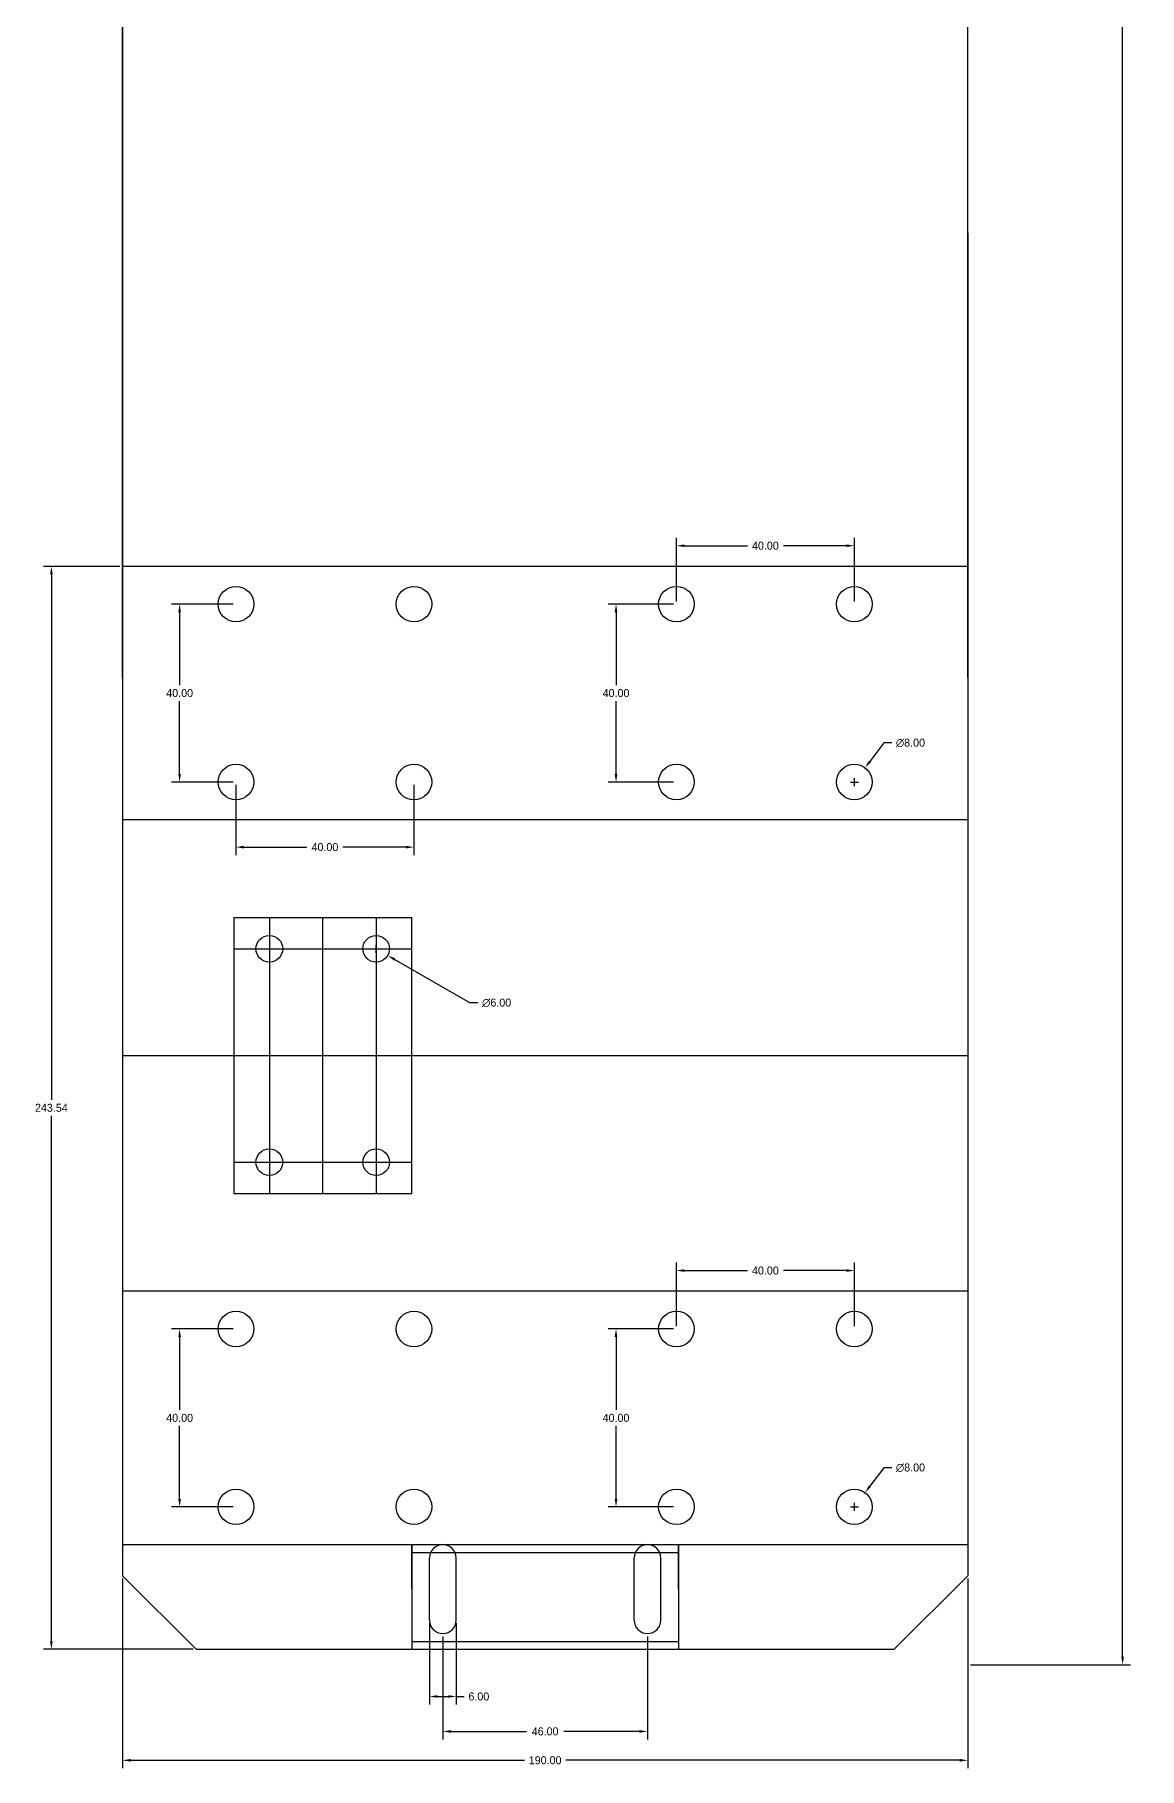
# Model space of a CAD drawing. Header units: inches. Extents: x -250 to 91, y -674 to 106.
# Drawn here: x -250 to -1.7, y -673.7 to -283.9 of the extents above; entities that cross this region are included whole.
import ezdxf

# ---------------------------------------------------------------- set-up
doc = ezdxf.new("R2010")
doc.units = ezdxf.units.IN
doc.header["$MEASUREMENT"] = 0
doc.dimstyles.get("Standard").update_dxf_attribs({"dimscale": 10, "dimtxt": 0.18, "dimasz": 0.18, "dimexe": 0.18, "dimexo": 0.0625, "dimgap": 0.09, "dimtad": 0, "dimtih": 1, "dimtoh": 1, "dimzin": 0, "dimdsep": 46, "dimtxsty": 'Standard', "dimcen": 0.09, "dimadec": 0, "dimazin": 0, "dimtfac": 1, "dimtofl": 0, "dimtmove": 0, "dimatfit": 3, "dimfxl": 1, "dimtolj": 1, "dimtzin": 0, "dimarcsym": 0})

# ---------------------------------------------------------------- blocks, each defined once
blk = doc.blocks.new('*D3')
at = {"color": 0, "lineweight": -2}
for p, q in [((-205.41, -574.93), (-219.25, -574.93)), ((-217.45, -576.73), (-217.45, -593.13)), ((-217.45, -613.13), (-217.45, -596.73)), ((-205.41, -614.93), (-219.25, -614.93))]:
    blk.add_line(p, q, dxfattribs=at)
at = {"color": 0}
for points in [[(-217.75, -576.73), (-217.15, -576.73), (-217.45, -574.93)], [(-217.75, -613.13), (-217.15, -613.13), (-217.45, -614.93)]]:
    blk.add_solid(points, dxfattribs=at)
at = {"layer": 'Defpoints', "color": 0}
for p in [(-217.45, -574.93), (-204.79, -574.93), (-204.79, -614.93)]:
    blk.add_point(p, dxfattribs=at)
at = {"color": 0, "insert": (-217.45, -594.93), "char_height": 1.8, "attachment_point": 5}
blk.add_mtext('\\A1;40.00', dxfattribs=at)
blk = doc.blocks.new('*D4')
at = {"color": 0, "lineweight": -2}
for p, q in [((-105.79, -574.31), (-105.79, -559.99)), ((-65.79, -574.31), (-65.79, -559.99)), ((-103.99, -561.79), (-89.84, -561.79)), ((-67.59, -561.79), (-81.74, -561.79))]:
    blk.add_line(p, q, dxfattribs=at)
at = {"color": 0}
for points in [[(-103.99, -561.49), (-103.99, -562.09), (-105.79, -561.79)], [(-67.59, -561.49), (-67.59, -562.09), (-65.79, -561.79)]]:
    blk.add_solid(points, dxfattribs=at)
at = {"layer": 'Defpoints', "color": 0}
for p in [(-105.79, -561.79), (-105.79, -574.93), (-65.79, -574.93)]:
    blk.add_point(p, dxfattribs=at)
at = {"color": 0, "insert": (-85.79, -561.79), "char_height": 1.8, "attachment_point": 5}
blk.add_mtext('\\A1;40.00', dxfattribs=at)
blk = doc.blocks.new('*D5')
at = {"color": 0, "lineweight": -2}
for p, q in [((-106.41, -574.93), (-121.16, -574.93)), ((-119.36, -576.73), (-119.36, -593.13)), ((-119.36, -613.13), (-119.36, -596.73)), ((-106.41, -614.93), (-121.16, -614.93))]:
    blk.add_line(p, q, dxfattribs=at)
at = {"color": 0}
for points in [[(-119.66, -576.73), (-119.06, -576.73), (-119.36, -574.93)], [(-119.66, -613.13), (-119.06, -613.13), (-119.36, -614.93)]]:
    blk.add_solid(points, dxfattribs=at)
at = {"layer": 'Defpoints', "color": 0}
for p in [(-119.36, -574.93), (-105.79, -574.93), (-105.79, -614.93)]:
    blk.add_point(p, dxfattribs=at)
at = {"color": 0, "insert": (-119.36, -594.93), "char_height": 1.8, "attachment_point": 5}
blk.add_mtext('\\A1;40.00', dxfattribs=at)
blk = doc.blocks.new('*D6')
at = {"color": 0, "lineweight": -2}
for p, q in [((-59.18, -606.14), (-62.3, -610.29)), ((-57.38, -606.14), (-59.18, -606.14)), ((-66.69, -614.93), (-64.89, -614.93)), ((-65.79, -615.83), (-65.79, -614.03))]:
    blk.add_line(p, q, dxfattribs=at)
at = {"color": 0}
blk.add_solid([(-62.54, -610.11), (-62.06, -610.47), (-63.38, -611.73)], dxfattribs=at)
at = {"layer": 'Defpoints', "color": 0}
for p in [(-63.38, -611.73), (-68.19, -618.13)]:
    blk.add_point(p, dxfattribs=at)
at = {"color": 0, "insert": (-53.18, -606.14), "char_height": 1.8, "attachment_point": 5}
blk.add_mtext('\\A1;∅8.00', dxfattribs=at)
blk = doc.blocks.new('*D7')
at = {"color": 0, "lineweight": -2}
for p, q in [((-204.79, -452.56), (-204.79, -468.37)), ((-164.79, -452.56), (-164.79, -468.37)), ((-202.99, -466.57), (-188.84, -466.57)), ((-166.59, -466.57), (-180.74, -466.57))]:
    blk.add_line(p, q, dxfattribs=at)
at = {"color": 0}
for points in [[(-202.99, -466.27), (-202.99, -466.87), (-204.79, -466.57)], [(-166.59, -466.27), (-166.59, -466.87), (-164.79, -466.57)]]:
    blk.add_solid(points, dxfattribs=at)
at = {"layer": 'Defpoints', "color": 0}
for p in [(-204.79, -451.93), (-164.79, -451.93), (-204.79, -466.57)]:
    blk.add_point(p, dxfattribs=at)
at = {"color": 0, "insert": (-184.79, -466.57), "char_height": 1.8, "attachment_point": 5}
blk.add_mtext('\\A1;40.00', dxfattribs=at)
blk = doc.blocks.new('*D8')
at = {"color": 0, "lineweight": -2}
for p, q in [((-205.41, -411.93), (-219.25, -411.93)), ((-217.45, -413.73), (-217.45, -430.13)), ((-217.45, -450.13), (-217.45, -433.73)), ((-205.41, -451.93), (-219.25, -451.93))]:
    blk.add_line(p, q, dxfattribs=at)
at = {"color": 0}
for points in [[(-217.75, -413.73), (-217.15, -413.73), (-217.45, -411.93)], [(-217.75, -450.13), (-217.15, -450.13), (-217.45, -451.93)]]:
    blk.add_solid(points, dxfattribs=at)
at = {"layer": 'Defpoints', "color": 0}
for p in [(-217.45, -411.93), (-204.79, -411.93), (-204.79, -451.93)]:
    blk.add_point(p, dxfattribs=at)
at = {"color": 0, "insert": (-217.45, -431.93), "char_height": 1.8, "attachment_point": 5}
blk.add_mtext('\\A1;40.00', dxfattribs=at)
blk = doc.blocks.new('*D9')
at = {"color": 0, "lineweight": -2}
for p, q in [((-105.79, -411.31), (-105.79, -396.99)), ((-65.79, -411.31), (-65.79, -396.99)), ((-103.99, -398.79), (-89.84, -398.79)), ((-67.59, -398.79), (-81.74, -398.79))]:
    blk.add_line(p, q, dxfattribs=at)
at = {"color": 0}
for points in [[(-103.99, -398.49), (-103.99, -399.09), (-105.79, -398.79)], [(-67.59, -398.49), (-67.59, -399.09), (-65.79, -398.79)]]:
    blk.add_solid(points, dxfattribs=at)
at = {"layer": 'Defpoints', "color": 0}
for p in [(-105.79, -398.79), (-105.79, -411.93), (-65.79, -411.93)]:
    blk.add_point(p, dxfattribs=at)
at = {"color": 0, "insert": (-85.79, -398.79), "char_height": 1.8, "attachment_point": 5}
blk.add_mtext('\\A1;40.00', dxfattribs=at)
blk = doc.blocks.new('*D10')
at = {"color": 0, "lineweight": -2}
for p, q in [((-106.41, -411.93), (-121.16, -411.93)), ((-119.36, -413.73), (-119.36, -430.13)), ((-119.36, -450.13), (-119.36, -433.73)), ((-106.41, -451.93), (-121.16, -451.93))]:
    blk.add_line(p, q, dxfattribs=at)
at = {"color": 0}
for points in [[(-119.66, -413.73), (-119.06, -413.73), (-119.36, -411.93)], [(-119.66, -450.13), (-119.06, -450.13), (-119.36, -451.93)]]:
    blk.add_solid(points, dxfattribs=at)
at = {"layer": 'Defpoints', "color": 0}
for p in [(-119.36, -411.93), (-105.79, -411.93), (-105.79, -451.93)]:
    blk.add_point(p, dxfattribs=at)
at = {"color": 0, "insert": (-119.36, -431.93), "char_height": 1.8, "attachment_point": 5}
blk.add_mtext('\\A1;40.00', dxfattribs=at)
blk = doc.blocks.new('*D11')
at = {"color": 0, "lineweight": -2}
for p, q in [((-59.18, -443.14), (-62.3, -447.29)), ((-57.38, -443.14), (-59.18, -443.14)), ((-66.69, -451.93), (-64.89, -451.93)), ((-65.79, -452.83), (-65.79, -451.03))]:
    blk.add_line(p, q, dxfattribs=at)
at = {"color": 0}
blk.add_solid([(-62.54, -447.11), (-62.06, -447.47), (-63.38, -448.73)], dxfattribs=at)
at = {"layer": 'Defpoints', "color": 0}
for p in [(-63.38, -448.73), (-68.19, -455.13)]:
    blk.add_point(p, dxfattribs=at)
at = {"color": 0, "insert": (-53.18, -443.14), "char_height": 1.8, "attachment_point": 5}
blk.add_mtext('\\A1;∅8.00', dxfattribs=at)
blk = doc.blocks.new('*D14')
at = {"color": 0, "lineweight": -2}
for p, q in [((-39.66, 91.57), (-3.69, 91.57)), ((-5.49, 89.77), (-5.49, -277.63)), ((-5.49, -648.63), (-5.49, -281.23)), ((-39.66, -650.43), (-3.69, -650.43))]:
    blk.add_line(p, q, dxfattribs=at)
at = {"color": 0}
for points in [[(-5.79, 89.77), (-5.19, 89.77), (-5.49, 91.57)], [(-5.79, -648.63), (-5.19, -648.63), (-5.49, -650.43)]]:
    blk.add_solid(points, dxfattribs=at)
at = {"layer": 'Defpoints', "color": 0}
for p in [(-40.29, 91.57), (-5.49, 91.57), (-40.29, -650.43)]:
    blk.add_point(p, dxfattribs=at)
at = {"color": 0, "insert": (-5.49, -279.43), "char_height": 1.8, "attachment_point": 5}
blk.add_mtext('\\A1;742.00', dxfattribs=at)
blk = doc.blocks.new('*D15')
at = {"color": 0, "lineweight": -2}
for p, q in [((-230.29, -631.06), (-230.29, -673.73)), ((-40.29, -631.06), (-40.29, -673.73)), ((-228.49, -671.93), (-139.94, -671.93)), ((-42.09, -671.93), (-130.64, -671.93))]:
    blk.add_line(p, q, dxfattribs=at)
at = {"color": 0}
for points in [[(-228.49, -671.63), (-228.49, -672.23), (-230.29, -671.93)], [(-42.09, -671.63), (-42.09, -672.23), (-40.29, -671.93)]]:
    blk.add_solid(points, dxfattribs=at)
at = {"layer": 'Defpoints', "color": 0}
for p in [(-230.29, -630.43), (-40.29, -630.43), (-40.29, -671.93)]:
    blk.add_point(p, dxfattribs=at)
at = {"color": 0, "insert": (-135.29, -671.93), "char_height": 1.8, "attachment_point": 5}
blk.add_mtext('\\A1;190.00', dxfattribs=at)
blk = doc.blocks.new('*D16')
at = {"color": 0, "lineweight": -2}
for p, q in [((-230.91, -403.43), (-248.08, -403.43)), ((-246.28, -405.23), (-246.28, -523.4)), ((-246.28, -645.17), (-246.28, -527)), ((-214.37, -646.97), (-248.08, -646.97))]:
    blk.add_line(p, q, dxfattribs=at)
at = {"color": 0}
for points in [[(-246.58, -405.23), (-245.98, -405.23), (-246.28, -403.43)], [(-246.58, -645.17), (-245.98, -645.17), (-246.28, -646.97)]]:
    blk.add_solid(points, dxfattribs=at)
at = {"layer": 'Defpoints', "color": 0}
for p in [(-230.29, -403.43), (-246.28, -646.97), (-213.75, -646.97)]:
    blk.add_point(p, dxfattribs=at)
at = {"color": 0, "insert": (-246.28, -525.2), "char_height": 1.8, "attachment_point": 5}
blk.add_mtext('\\A1;243.54', dxfattribs=at)
blk = doc.blocks.new('*D17')
at = {"color": 0, "lineweight": -2}
for p, q in [((-174.19, -489.43), (-172.39, -489.43)), ((-173.29, -490.33), (-173.29, -488.53)), ((-152.19, -501.59), (-169.13, -491.83)), ((-150.39, -501.59), (-152.19, -501.59))]:
    blk.add_line(p, q, dxfattribs=at)
at = {"color": 0}
blk.add_solid([(-168.98, -491.57), (-169.28, -492.09), (-170.69, -490.93)], dxfattribs=at)
at = {"layer": 'Defpoints', "color": 0}
for p in [(-175.88, -487.93), (-170.69, -490.93)]:
    blk.add_point(p, dxfattribs=at)
at = {"color": 0, "insert": (-146.19, -501.59), "char_height": 1.8, "attachment_point": 5}
blk.add_mtext('\\A1;∅6.00', dxfattribs=at)
blk = doc.blocks.new('*D20')
at = {"color": 0, "lineweight": -2}
for p, q in [((-161.29, -641.06), (-161.29, -659.38)), ((-155.29, -641.06), (-155.29, -659.38)), ((-159.49, -657.58), (-157.09, -657.58)), ((-155.29, -657.58), (-153.49, -657.58))]:
    blk.add_line(p, q, dxfattribs=at)
at = {"color": 0}
for points in [[(-159.49, -657.28), (-159.49, -657.88), (-161.29, -657.58)], [(-157.09, -657.28), (-157.09, -657.88), (-155.29, -657.58)]]:
    blk.add_solid(points, dxfattribs=at)
at = {"layer": 'Defpoints', "color": 0}
for p in [(-161.29, -640.43), (-155.29, -640.43), (-155.29, -657.58)]:
    blk.add_point(p, dxfattribs=at)
at = {"color": 0, "insert": (-150.19, -657.58), "char_height": 1.8, "attachment_point": 5}
blk.add_mtext('\\A1;6.00', dxfattribs=at)
blk = doc.blocks.new('*D24')
at = {"color": 0, "lineweight": -2}
for p, q in [((-158.29, -644.06), (-158.29, -667.23)), ((-112.29, -644.06), (-112.29, -667.23)), ((-156.49, -665.43), (-139.49, -665.43)), ((-114.09, -665.43), (-131.09, -665.43))]:
    blk.add_line(p, q, dxfattribs=at)
at = {"color": 0}
for points in [[(-156.49, -665.13), (-156.49, -665.73), (-158.29, -665.43)], [(-114.09, -665.13), (-114.09, -665.73), (-112.29, -665.43)]]:
    blk.add_solid(points, dxfattribs=at)
at = {"layer": 'Defpoints', "color": 0}
for p in [(-158.29, -643.43), (-112.29, -643.43), (-112.29, -665.43)]:
    blk.add_point(p, dxfattribs=at)
at = {"color": 0, "insert": (-135.29, -665.43), "char_height": 1.8, "attachment_point": 5}
blk.add_mtext('\\A1;46.00', dxfattribs=at)

msp = doc.modelspace()

# ---------------------------------------------------------------- linework, layer by layer
for p, q in [((-230.285, -428.431), (-230.285, 91.569)), ((-230.285, 91.569), (-230.285, -630.431)), ((-40.285, -428.431), (-40.285, 91.569)), ((-230.285, -428.431), (-230.285, -328.431)), ((-40.285, -328.431), (-40.285, -428.431)), ((-40.285, -428.431), (-40.285, -630.431)), ((-161.285, -640.431), (-161.285, -626.431)), ((-155.285, -640.431), (-155.285, -626.431)), ((-115.285, -640.431), (-115.285, -626.431)), ((-109.285, -640.431), (-109.285, -626.431)), ((-230.285, -630.431), (-213.75, -646.967)), ((-56.821, -646.967), (-40.285, -630.431)), ((-213.75, -646.967), (-56.821, -646.967))]:
    msp.add_line(p, q)
at = {"color": 5}
for p, q in [((-40.285, -403.431), (-230.285, -403.431)), ((-40.285, -460.431), (-230.285, -460.431)), ((-205.285, -482.431), (-165.285, -482.431)), ((-205.285, -482.431), (-205.285, -544.431)), ((-197.285, -482.431), (-197.285, -544.431)), ((-185.285, -544.431), (-185.285, -482.431)), ((-173.285, -482.431), (-173.285, -544.431)), ((-165.285, -544.431), (-165.285, -482.431)), ((-205.285, -489.431), (-165.285, -489.431)), ((-230.285, -513.431), (-40.285, -513.431)), ((-205.285, -537.431), (-165.285, -537.431)), ((-205.285, -544.431), (-165.285, -544.431)), ((-40.285, -566.431), (-230.285, -566.431)), ((-230.285, -623.431), (-40.285, -623.431)), ((-165.285, -633.431), (-165.285, -623.431)), ((-165.285, -623.431), (-165.285, -646.967)), ((-105.285, -623.431), (-105.285, -646.967)), ((-105.285, -633.431), (-105.285, -623.431)), ((-165.285, -625.199), (-105.285, -625.199)), ((-165.285, -645.199), (-105.285, -645.199))]:
    msp.add_line(p, q, dxfattribs=at)
for centre, radius in [((-204.785, -411.931), 4), ((-164.785, -411.931), 4), ((-105.785, -411.931), 4), ((-65.785, -411.931), 4), ((-204.785, -451.931), 4), ((-164.785, -451.931), 4), ((-105.785, -451.931), 4), ((-65.785, -451.931), 4), ((-197.285, -489.431), 3), ((-173.285, -489.431), 3), ((-197.285, -537.431), 3), ((-173.285, -537.431), 3), ((-204.785, -574.931), 4), ((-164.785, -574.931), 4), ((-105.785, -574.931), 4), ((-65.785, -574.931), 4), ((-204.785, -614.931), 4), ((-164.785, -614.931), 4), ((-105.785, -614.931), 4), ((-65.785, -614.931), 4)]:
    msp.add_circle(centre, radius)
for centre, start, end in [((-158.285, -626.431), 0, 180), ((-112.285, -626.431), 0, 180), ((-158.285, -640.431), 180, 0), ((-112.285, -640.431), 180, 0)]:
    msp.add_arc(centre, 3, start, end)

# ---------------------------------------------------------------- dimensions: what is measured, and where the dimension line sits
for base, p1, p2, angle, picture, middle in [((-5.488, 91.569), (-40.285, -650.431), (-40.285, 91.569), 270, '*D14', (-5.488, -279.431)), ((-105.785, -398.788), (-65.785, -411.931), (-105.785, -411.931), 180, '*D9', (-85.785, -398.788)), ((-246.28, -646.967), (-230.285, -403.431), (-213.75, -646.967), 90, '*D16', (-246.28, -525.199)), ((-217.45, -411.931), (-204.785, -451.931), (-204.785, -411.931), 270, '*D8', (-217.45, -431.931)), ((-119.365, -411.931), (-105.785, -451.931), (-105.785, -411.931), 270, '*D10', (-119.365, -431.931)), ((-204.785, -466.568), (-164.785, -451.931), (-204.785, -451.931), 180, '*D7', (-184.785, -466.568)), ((-105.785, -561.788), (-65.785, -574.931), (-105.785, -574.931), 180, '*D4', (-85.785, -561.788)), ((-217.45, -574.931), (-204.785, -614.931), (-204.785, -574.931), 270, '*D3', (-217.45, -594.931)), ((-119.365, -574.931), (-105.785, -614.931), (-105.785, -574.931), 270, '*D5', (-119.365, -594.931))]:
    dim = msp.add_linear_dim(base=base, p1=p1, p2=p2, angle=angle, dimstyle='Standard', dxfattribs=at)
    dim.commit()
    dim.dimension.update_dxf_attribs({"geometry": picture, "text_midpoint": middle})
for p1, p2, picture, middle in [((-68.189, -455.129), (-63.382, -448.733), '*D11', (-53.176, -443.136)), ((-175.885, -487.933), (-170.686, -490.929), '*D17', (-146.192, -501.587)), ((-68.189, -618.129), (-63.382, -611.733), '*D6', (-53.176, -606.136))]:
    dim = msp.add_diameter_dim_2p(p1=p1, p2=p2, dimstyle='Standard', dxfattribs=at)
    dim.commit()
    dim.dimension.update_dxf_attribs({"geometry": picture, "text_midpoint": middle, "dimtype": 163})
for base, p1, p2, picture, middle in [((-40.285, -671.935), (-230.285, -630.431), (-40.285, -630.431), '*D15', (-135.285, -671.935)), ((-155.285, -657.579), (-161.285, -640.431), (-155.285, -640.431), '*D20', (-150.185, -657.579)), ((-112.285, -665.435), (-158.285, -643.431), (-112.285, -643.431), '*D24', (-135.285, -665.435))]:
    dim = msp.add_linear_dim(base=base, p1=p1, p2=p2, dimstyle='Standard', dxfattribs=at)
    dim.commit()
    dim.dimension.update_dxf_attribs({"geometry": picture, "text_midpoint": middle})

doc.saveas('drawing.dxf')
